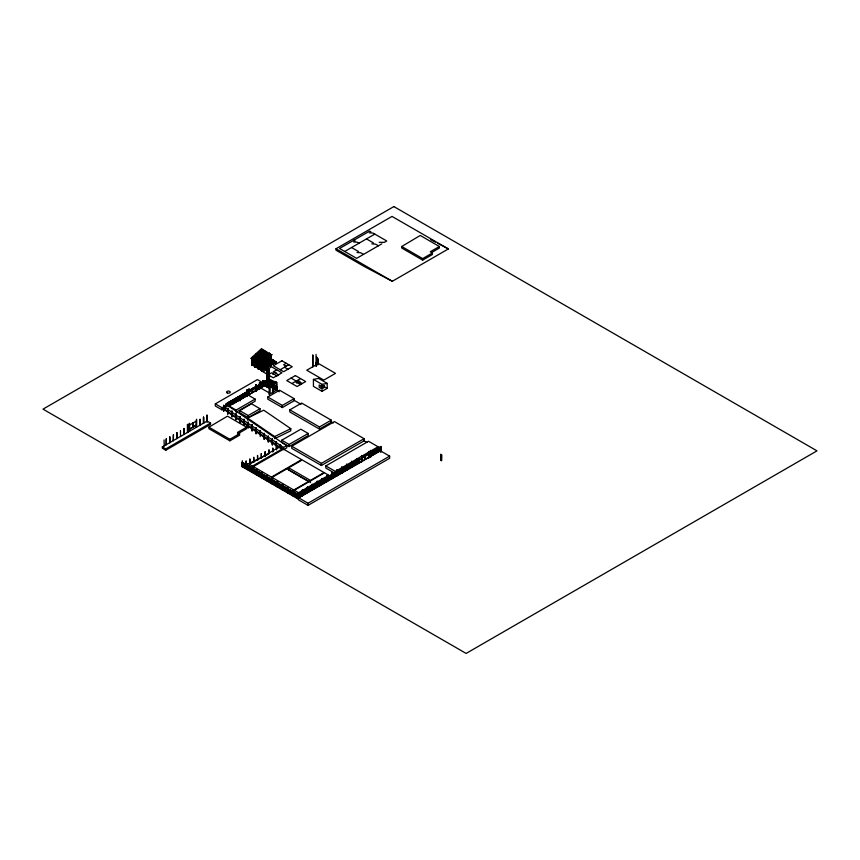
<?xml version="1.0" encoding="UTF-8"?>
<svg xmlns="http://www.w3.org/2000/svg" width="860" height="860" viewBox="0 0 860 860"><rect width="100%" height="100%" fill="white"/><g stroke="black" fill="none" stroke-linecap="round" stroke-linejoin="round"><path stroke-width="1.29" d="M259.613 368.456L264.848 365.833M264.138 367.489L260.698 369.08M261.784 370.004L270.921 364.446M262.053 369.467L266.192 361.963M266.106 361.92L262.569 369.381M260.505 353.471L255.334 362.017L260.763 353.514M250.744 358.512L261.601 348.59M251.905 359.383L262.601 349.171M252.819 359.91L263.515 349.697M253.732 360.243L264.6 350.321M254.732 360.813L265.514 350.848M255.732 361.394L266.6 351.482L255.807 361.63M256.893 362.264L267.664 352.299M257.892 362.834L268.664 352.869M258.731 363.124L269.589 353.202L258.892 363.414M258.806 363.361L269.589 353.202M270.502 353.729L259.806 363.941M260.731 364.274L271.846 354.513L261.15 364.715L271.835 354.707M257.462 367.22L261.375 363.909M257.796 367.403L261.709 364.102M335.981 248.766L392.02 216.408L448.361 248.927L392.321 281.285L364.145 266.439L335.981 250.174L335.981 248.766L392.321 281.285M344.709 251.475L374.81 234.092M381.818 243.821L356.642 258.355L339.539 248.486L369.639 231.114L370.929 231.856M439.374 246.508L430.29 251.754L432.397 252.98L432.397 254.506L422.668 260.118L401.727 248.035L401.727 246.508L420.26 235.468L439.374 246.508L439.374 248.046L431.419 252.636M260.505 352.869L260.763 349.644L271.094 355.707L260.505 349.891L260.849 352.675L251.636 357.986L251.636 365.242L252.679 365.242L252.679 364.554M256.42 353.793L256.162 355.384L256.334 353.643L266.664 359.706M261.849 350.364L261.762 353.202M401.727 246.508L422.668 258.591L432.397 252.98M262.59 351.095L262.762 353.772M257.161 354.513L257.409 360.523M251.808 357.986L260.87 352.879L260.956 359.19M260.956 352.933L251.636 358.383L261.967 364.446M261.021 353.17L251.636 358.491L251.808 364.253M251.808 358.588L261.021 353.267M258.419 354.943L258.419 356.384M252.292 358.77L257.548 367.263M257.419 355.803L257.333 354.32L257.667 360.673M252.528 358.986L262.139 353.621M262.053 353.868L252.872 359.491M264.848 352.095L264.762 354.933M252.528 359.383L262.053 353.567M252.786 359.534L254.474 358.168M263.397 356.051L261.795 354.825M262.375 354.449L262.633 355.309M254.27 359.415L263.353 354.32L260.591 349.934M254.463 359.824L254.119 365.285L262.106 360.856M263.504 354.503L263.848 351.514L263.59 354.546L261.064 350.106L263.74 354.535M263.74 354.933L263.654 356.19M266.847 353.245L266.589 356.276M264.31 354.868L255.355 360.34M260.408 357.534L260.15 356.244M261.816 356.728L264.418 355.331M262.074 356.879L264.332 355.47L264.482 368.37M253.119 359.34L253.259 365.091L267.847 356.707L267.847 353.825L267.567 357.05L258.527 362.167M265.396 355.492L256.441 360.662L265.31 355.449L265.418 358.588M256.355 360.91L265.848 355.556L265.848 352.675L265.589 355.707M276.049 362.135L261.451 370.219L261.451 370.918L262.483 370.918L262.483 370.219L251.636 363.952L261.021 358.738L260.677 353.073M251.808 363.952L261.042 358.674M265.288 356.33L265.89 355.975M268.75 354.352L268.492 357.384M260.956 358.899L251.636 364.404L266.761 356.083M268.836 354.406L268.653 357.674L259.613 362.791M266.396 356.072L251.636 364.554L262.483 370.918M251.636 365.242L261.881 359.233M266.589 356.577L266.654 367.113L266.654 361.748L262.698 359.458L262.698 365.221L264.998 366.543M252.625 364.715L261.58 359.544L261.623 353.707M253.109 364.704L262.139 359.577M269.578 355.126L269.836 357.857L255.044 366.36L257.387 365.457M253.195 364.973L267.481 356.696M270.115 355.438L267.438 356.771M267.675 357.201L267.589 366.575M267.901 356.943L270.577 355.599M267.761 357.255L267.503 359.587M265.063 359.082L265.407 360.415M270.75 355.803L271.094 365.242M268.75 357.233L254.119 365.5M254.27 365.672L268.836 357.287M268.836 357.878L268.75 359.824M255.302 366.36L269.739 357.996M258.559 364.78L269.739 358.298M264.815 361.318L263.525 361.469M267.761 359.641L267.965 367.747L268.094 366.833M255.431 367.435L255.947 366.435L255.947 367.134L254.915 367.134L255.431 366.833M258.591 365.285L260.924 364.049M258.591 365.586L261.483 363.844M261.784 363.748L270.835 358.437M258.677 365.629L261.601 363.952M261.87 363.791L271.007 358.534M261.623 364.156L271.094 358.588L260.763 352.621M261.709 364.307L271.094 358.986L261.881 364.404M257.086 367.102L251.915 358.545M257.462 367.317L264.246 363.382L257.376 367.166L257.376 361.802M264.246 363.673L257.527 367.478L257.462 361.845M267.761 361.63L267.847 362.673M258.269 367.381L264.729 363.651M264.729 363.758L258.269 367.478L258.269 361.92M258.527 367.629L264.988 363.801M267.137 362.565L267.051 357.244M264.127 364.597L258.462 367.79L258.355 361.963M258.312 368.101L264.665 364.511L262.579 363.382M267.18 362.985L272.771 360.254M258.828 368.252L264.762 364.629M272.771 359.953L267.438 363.285M267.331 363.447L270.835 361.318M267.503 363.447L270.75 361.673M272.469 360.673L272.986 360.372L272.986 361.071M258.183 368.327L258.183 369.026L258.699 368.725M261.064 366.672L261.064 367.37L262.096 367.37M263.891 365.812L264.697 365.263M267.589 363.597L270.75 361.77M268.75 363.2L268.406 360.437M264.729 365.715L259.548 368.639M258.183 369.026L259.215 369.026L259.215 368.327M260.623 369.048L264.052 367.145M260.623 369.338L264.138 367.198M270.75 363.361L267.761 365.586M266.406 366.123L270.405 363.758M267.675 365.629L270.663 363.801M261.709 369.972L271.094 364.554M261.709 353.761L261.709 370.219L276.221 361.942L260.505 352.772M261.451 370.918L271.351 365.102L260.419 358.781L260.419 354.761M276.264 362.264L275.748 363.253L275.232 362.963L276.264 362.264L261.655 353.933M265.353 369.252L264.321 368.564L264.837 369.553L265.353 368.564L254.893 362.522M270.577 366.242L270.061 365.242L270.577 366.242L271.351 365.102M267.008 380.743L267.18 368.617L267.288 380.797M267.718 368.306L267.804 380.281L267.804 368.349M268.395 379.948L268.653 369.467M269.599 376.702L269.212 380.238L269.341 369.477L269.341 376.852M225.449 407.919L222.041 409.887L215.322 406.006L215.322 403.877L257.376 379.593L262.977 382.829M286.208 363.264L283.628 364.758L286.208 366.242M269.309 374.143L271.609 372.81L276.769 375.798M276.769 369.832L273.329 371.821L278.489 374.799M280.188 369.725L288.799 364.758M247.003 396.481L247.132 389.773L247.132 395.45M248.862 395.406L248.981 388.698L248.981 395.482M255.871 391.354L256.011 384.646L256.151 391.354M264.955 381.249L271.212 385.237C277.232 379.271 270.717 405.554 273.093 384.323L262.999 380.604L277.027 388.623L266.697 382.367M263.106 380.668L263.203 386.172M187.437 424.485L187.577 432.526L187.716 424.485M189.297 423.421L189.426 431.451L189.426 423.496M196.596 419.368L196.456 427.398L196.456 419.443M248.992 390.375L255.968 386.452M247.132 391.966L226.438 403.877L266.277 380.614L255.947 386.871M223.707 405.286L223.707 411.36L223.815 405.339M247.132 391.665L226.438 403.577M266.697 380.378L277.027 386.635L266.664 380.399M164.056 439.976L164.26 445.942M169.807 442.739L169.807 436.654L169.915 442.685M176.794 432.623L176.902 438.643L177.01 432.623M180.546 436.536L180.45 430.516M183.889 428.527L183.889 434.493M203.444 417.24L203.551 423.26L203.648 417.24M206.991 415.187L207.196 421.153M225.814 404.189L225.911 406.511M266.75 380.55L277.027 387.14L266.697 381.173M173.354 434.73L173.247 440.632M200.004 419.347L200.004 425.313L200.1 419.282M247.132 392.16L226.47 404.394L247.132 392.461M266.697 380.873L277.027 386.839M266.923 380.69L267.18 368.617M267.718 380.227L267.976 368.155M255.947 387.075L266.277 381.109L255.947 387.365M247.132 392.665L226.47 404.888L247.132 392.956M266.697 381.367L271.287 384.022M255.947 387.57L266.277 381.603L255.947 387.871M266.697 381.668L271.287 384.323M312.803 355.105L312.803 367.026L312.836 355.083M215.322 403.877L222.041 407.758L225.449 405.791M247.132 393.461L226.438 405.361L266.277 382.098L255.947 388.365M266.697 381.872L277.027 388.129L266.697 382.162M268.471 381.141L268.471 368.736M227.588 405.2L247.132 394.149M255.947 388.559L266.277 382.592L255.904 389.042L266.277 383.388L255.947 389.354M266.697 382.861L277.027 388.827L266.664 383.184L277.027 389.623L266.697 383.657M316.039 354.438L316.061 366.381M227.588 405.694L247.132 394.45M227.588 405.898L247.132 394.654M266.697 383.356L277.027 389.322M228.728 405.533L247.132 394.944M255.947 389.558L266.277 383.592L255.947 389.86M228.728 405.726L247.1 395.127M266.697 383.861L277.027 390.117L266.697 384.151M229.781 405.554L266.406 384.431L279.274 391.752M187.62 430.14L196.413 425.13L187.716 430.237M231.834 404.565L266.654 384.474M227.76 414.058L227.964 408.091L227.857 414.112M316.663 357.158L316.663 365.274L316.802 357.244M162.325 446.942L207.099 421.088L210.539 423.077L210.539 424.388L165.776 450.242L162.325 448.253L162.325 446.942L165.776 448.931L210.539 423.077M166.163 444.727L166.26 438.707L166.26 444.674M317.179 358.244L317.275 364.145M276.737 390.289L276.64 382.281L276.64 390.354M266.654 385.377L266.654 378.497L276.533 382.334M271.405 387.333L271.405 381.367L271.609 387.333M236.081 410.091L255.13 399.083L255.13 401.212L236.081 412.219L236.081 410.091L228.728 405.845L247.787 394.847L255.13 399.083M276.995 387.355L273.544 385.366M246.573 427.205L237.478 432.451L239.596 433.666L239.596 435.203L229.867 440.815L208.926 428.731L208.926 427.194L227.448 416.165L246.573 427.205L246.573 428.731L237.478 433.988M317.996 364.64L317.963 358.652L317.963 364.618M239.714 410.618L251.496 403.813L260.01 408.726L260.01 410.854L248.218 417.659L239.714 412.746L239.714 410.618L248.218 415.531L260.01 408.726M260.558 387.892L270.545 393.654L276.393 390.193L266.406 384.506M235.833 413.703L235.833 419.669M232.006 416.863L231.899 410.833L231.899 416.799M267.793 397.03L279.586 390.225L294.131 398.631L294.131 400.749L282.349 407.565L267.793 399.158L267.793 397.03L282.349 405.436L294.131 398.631M291.916 383.549L295.356 381.56L300.527 384.538M300.527 378.572L297.076 380.561L302.247 383.549M239.983 416.562L240.09 422.475M243.917 419.315L243.917 425.27M248.067 422.056L248.067 428.14L248.164 422.11M252.001 424.915L252.001 430.881L252.206 424.915M208.926 427.194L229.867 439.288L239.596 433.666M256.043 433.687L256.14 427.667L256.14 433.752M289.831 409.854L301.623 403.05L331.25 420.153L331.25 422.281L319.458 429.086L289.831 411.983L289.831 409.854L319.458 426.958L331.25 420.153M322.038 391.332L327.198 388.354L327.198 383.388L318.587 378.411L313.427 379.41L313.427 386.366L322.038 391.332L322.038 384.377L313.427 379.41M260.29 430.527L260.182 436.558M268.169 436.138L268.266 442.158L268.374 436.138M264.127 439.299L264.224 433.268L264.224 439.352M272.308 438.998L272.308 444.846M297.538 492.587L297.538 498.671L242.165 466.7L242.369 460.734M276.479 448.759L276.35 441.803M242.165 462.583L297.635 494.726L242.165 462.777M242.133 463.099L297.635 495.027M246.035 465.712L246.132 460.874L246.132 465.765M281.768 440.202L300.828 429.204L308.181 433.451L308.181 435.579L289.121 446.577L281.768 442.33L281.768 440.202L289.121 444.448L308.181 433.451M242.133 463.303L297.635 495.231M242.133 463.594L297.635 495.725M249.83 459.111L249.83 463.884M242.165 463.776L283.553 487.588M253.743 462.121L253.743 457.23L253.85 462.067M242.133 464.088L297.635 496.026M242.133 464.292L297.635 496.22M242.133 464.787L262.859 476.676M261.257 453.65L261.257 458.423M242.133 465.088L297.635 497.22L242.165 465.271M268.976 449.952L269.062 453.596L269.072 450.017M242.133 465.582L297.635 497.51M242.133 465.787L297.635 497.714M242.165 466.066L283.488 489.921L283.553 486.104M272.781 448.253L272.878 451.769M276.587 446.426L276.587 449.898M242.165 466.7L268.385 454.209M247.4 463.637L247.293 469.657L247.293 463.69M280.296 448.125L280.489 444.555L280.392 448.189M249.378 466.464L249.378 464.335L279.597 446.899L282.682 448.673L252.464 466.12L252.313 472.559L252.313 466.593M253.334 466.625L283.553 449.178L301.666 459.638L271.448 477.085L253.334 466.625L253.334 468.754M291.766 446.243L334.465 421.594L364.113 438.707L364.113 440.836L321.414 465.486L291.766 448.372L291.766 446.243L321.414 463.357L364.113 438.707M257.441 469.442L257.344 475.462L257.344 469.495M262.472 478.3L262.257 472.333L262.364 478.364M262.794 475.526L297.635 495.521M267.288 481.202L267.385 475.3M272.018 477.408L286.896 468.829L308.708 481.417L293.83 490.006L272.018 477.408L272.018 479.536M288.637 467.818L302.236 459.971L324.048 472.559L310.449 480.417L288.637 467.818L288.637 469.947L309.299 481.879M272.308 484.105L272.416 478.203M282.36 489.91L282.467 483.997M277.339 487.007L277.436 480.976L277.436 487.061M283.488 486.438L297.635 494.532M283.488 488.921L297.635 497.015M287.487 492.866L287.487 486.781L287.595 492.812M378.077 446.77L335.379 471.42L335.379 473.548L325.822 468.034L325.822 465.905L368.521 441.255L378.077 446.77L378.077 448.898M292.507 489.684L292.507 495.768L292.615 489.748M294.281 492.393L294.281 490.264L324.5 472.817L328.724 475.257L328.724 477.386M293.851 492.382L293.83 490.006M302.365 495.768L302.462 489.748L302.462 495.704M307.375 486.9L307.375 492.984L307.482 486.964M312.202 484.115L312.298 490.146M317.222 481.224L317.329 487.244L317.329 481.277M327.069 475.655L327.069 481.503M331.885 472.753L331.992 478.784L332.089 472.753M337.012 469.915L336.905 475.816M341.732 467.066L341.936 473.032M346.644 464.228L346.752 470.259L346.86 464.228M351.568 461.39L351.772 467.356M361.544 455.596L361.544 462.218M368.564 451.532L368.564 458.165M370.423 457.09L370.552 450.393L370.552 457.176M356.599 458.606L356.696 464.507L356.696 458.552M370.552 450.543L370.692 457.09M294.281 490.264L298.506 492.705L328.724 475.257M297.538 494.253L359.587 458.509L297.538 494.747L359.587 459.304L297.538 495.048M361.856 457.294L370.51 452.231L361.727 457.273L361.727 461.25M297.538 494.554L328.595 476.698M370.585 452.478L380.915 446.512L380.786 452.478M370.585 452.779L380.883 446.791M370.585 452.973L380.883 446.985M297.538 495.252L359.587 459.498L297.571 495.768M297.538 495.543L380.883 447.286M370.585 453.467L380.883 447.49M328.595 477.891L359.587 460.003L297.538 496.048M370.585 453.768L380.883 447.781M370.585 453.972L380.883 447.985M297.538 496.241L359.587 460.498L297.538 496.542M297.538 496.736L359.587 460.992L297.538 497.241M370.585 454.768L380.883 448.78M370.585 454.962L380.883 448.974M297.571 497.252L359.587 461.487L297.538 497.531M370.585 455.262L380.883 449.275M370.585 455.456L380.883 449.479M297.538 497.736L359.587 461.992L297.571 498.048L328.595 480.181L328.595 476.397M370.585 455.757L380.883 449.769M370.423 456.155L368.832 457.176M370.585 455.95L380.883 449.973M380.077 450.629L389.634 456.144L389.634 458.272L308.063 505.368L298.506 499.853L298.506 497.725L380.883 450.274M297.431 498.606L380.883 450.543M298.506 497.725L308.063 503.24L389.634 456.144M440.782 454.392L440.782 460.358M224.095 406.898L227.416 405.275L286.745 445.813L286.745 447.942L283.424 449.565L224.095 409.027L224.095 406.898L283.424 447.437L283.424 449.565M247.572 418.078L263.73 410.188L290.787 428.678L290.787 430.806L274.63 438.697L274.63 436.568L247.572 418.078L247.572 420.196M274.63 436.568L290.787 428.678M283.424 447.437L286.745 445.813M268.503 379.572L270.707 380.034L274.759 383.184L276.63 382.281M261.311 383.356L267.567 387.333C273.157 381.356 267.729 407.64 269.438 386.43L259.451 382.657L259.462 389.419M322.038 384.377L327.198 383.388M277.135 375.583L278.522 375.476M379.217 242.326L384.398 242.326L386.742 240.983L373.057 233.081L369.262 232.813M371.853 243.896L375.487 244.122L378.4 245.799M356.954 252.496L360.587 252.722L363.49 254.399M353.471 241.929L357.265 242.208L359.018 243.208M274.275 372.369L276.157 372.541M298.033 381.109L299.914 381.281M430.752 239.65L435.45 242.122M437.794 243.358L448.361 248.927M366.467 238.908L373.476 242.961M353.847 240.23L355.137 240.972M351.557 247.519L358.577 251.561M260.505 349.784L270.835 355.75M322.898 385.871L327.198 388.354M260.677 352.772L271.094 358.685M261.827 353.729L275.963 361.995M260.763 353.417L260.505 358.835M261.451 353.911L270.835 359.329M271.018 359.544L275.522 362.339M284.488 367.241L287.939 369.23M265.192 356.276L267.578 357.652M270.663 359.426L270.405 361.275L273.878 363.189L270.352 361.254M270.932 359.587L275.619 362.286M260.043 353.632L254.872 362.189L257.28 363.543M264.934 356.427L267.234 357.749M270.674 359.738L276.264 362.963M261.709 354.771L263.654 355.9M264.848 356.481L267.234 357.846M270.588 359.792L275.264 362.49M261.537 354.868L263.568 355.943M270.33 359.942L274.834 362.737M270.244 359.996L274.921 362.694M269.986 360.136L274.576 362.791M271.04 360.856L274.49 362.941M270.696 361.05L274.232 363.092M270.491 361.125L274.232 362.995M270.008 361.458L273.534 363.393M270.008 361.555L273.448 363.543M256.076 353.793L266.406 359.76M269.664 361.651L273.19 363.587M256.076 353.89L266.406 359.856M269.492 361.802L273.104 363.64M263.568 358.545L272.846 363.791M263.568 358.642L272.76 363.941M256.334 355.18L266.664 361.146L266.664 359.609M267.471 361.587L272.147 364.188M266.664 361.243L256.334 355.277L256.334 353.643M267.213 361.738L272.061 364.339M256.076 355.331L266.406 361.394M267.127 361.791L271.803 364.489M256.495 355.986L256.441 366.93M266.869 361.942L271.459 364.694L262.612 359.512M260.677 358.738L271.115 364.79M260.677 359.029L264.428 361.092M269.75 364.436L269.75 365.328L269.406 364.328M264.342 361.34L260.763 359.286M270.577 365.102L270.405 361.673M261.87 360.233L261.784 365.65M265.568 362.372L265.568 367.747M267.331 363.35L267.675 366.532M270.835 365.392L270.577 358.986M255.151 356.459L255.302 366.51M271.351 365.79L270.835 355.556L270.577 358.588M268.406 364.909L268.492 365.758M291.056 378.077L301.387 384.044M264.224 362.856L264.396 368.413M260.698 360.91L260.44 366.134M258.752 360.05L258.409 354.578L258.666 360.093M262.16 362.2L262.074 356.782M253.453 357.438L253.711 358.598L253.539 357.384M262.666 363.038L264.751 364.242L262.579 363.081M258.14 360.523L261.644 362.673M258.022 360.716L259.613 361.544M260.257 362.038L261.945 362.974L260.902 362.974L260.978 368.94M267.847 366.349L268.481 366.758M258.022 360.867L261.171 362.974M262.429 363.404L264.439 364.565M252.528 357.975L252.786 363.49L252.7 358.168M261.171 362.823L264.654 364.984L258.699 368.628L258.699 369.327M267.449 366.758L268.481 367.446M251.808 358.287L262.053 363.909L262.225 370.37L251.636 364.253M251.636 357.986L262.311 364.253L262.311 369.617M251.636 358.287L262.225 364.307M264.149 365.661L259.548 368.413L259.419 361.157M262.612 364.877L264.998 366.446M258.365 364.274L264.869 367.929L264.837 369.553M255.001 362.554L257.43 363.93M258.441 364.436L260.677 365.812M261.462 366.36L264.966 368.789L254.635 362.823M260.784 366.231C262.139 348.493 257.054 377.712 263.87 367.349M254.506 362.898L255.538 363.587M254.506 363.587L255.022 363.887L255.001 362.329M261.064 367.37L261.58 367.671L261.58 366.973M263.397 363.629L263.31 369.048L263.063 357.932L263.149 359.415M259.613 366.908L259.333 361.103M263.31 369.048L263.138 363.479M251.98 363.651L252.238 358.437M251.894 363.705L262.225 369.768M251.636 363.855L262.053 369.864M267.127 374.207L262.999 371.821L271.609 366.854L281.94 372.81L273.329 377.787L269.191 375.401M276.63 384.269L266.654 378.497L266.75 385.323M273.544 385.667L277.027 387.333M380.883 448.479L370.585 454.263M266.277 382.894L255.947 388.86M294.185 400.362L301.065 404.34M266.234 384.366L255.947 390.053M269.438 388.419L259.559 382.592L259.559 389.472M252.378 388.483L252.378 392.461M365.113 459.294L365.306 455.305M247.1 393.633L226.438 405.866M361.77 461.229L361.673 455.51M349.257 464.475L349.257 465.271M232.909 400.094L232.909 403.662L233.017 400.029M225.922 404.125L225.718 407.704M325.822 465.905L335.379 471.42M240.09 416.509L239.983 422.529M336.808 475.881L336.905 469.85M276.35 441.685L276.35 447.651M272.878 448.189L272.781 451.833M326.961 481.557L327.069 475.537M322.145 484.459L322.145 478.375L322.253 484.406M318.232 482.342L318.232 483.137M318.2 484.814L318.232 485.631M196.327 421.045L187.62 426.162L189.383 425.248M196.274 421.131L196.402 425.173M192.823 423.12L192.876 427.119M189.565 423.421L189.426 431.451M192.823 427.097L192.93 423.055M249.378 464.335L252.464 466.12M267.492 475.236L267.492 481.202M272.512 478.138L272.416 484.169M282.564 483.943L282.467 489.963M297.635 496.521L242.165 464.572L297.635 496.714M297.635 498.015L262.859 477.966L262.859 474.193L242.133 462.304L298.506 494.833L298.506 492.705M173.462 434.665L173.354 440.696M330.992 421.637L333.315 422.98M363.479 440.46L366.962 442.481M223.707 409.263L279.199 447.77M296.302 382.109L296.775 383.098M272.555 373.358L273.018 374.347M440.879 454.338L440.879 460.423M422.668 258.591L422.668 260.118M380.883 446.49L380.883 451.349M375.723 448.662L375.723 453.532M368.704 451.457L368.704 458.24M365.296 455.305L365.253 459.369M351.675 461.325L351.675 467.41M341.829 467.012L341.829 473.097M321.414 463.357L321.414 465.486M319.458 426.958L319.458 429.086M317.275 358.179L317.275 364.264M310.449 480.417L310.449 482.546M308.063 503.24L308.063 505.368M302.462 489.748L302.462 495.822M297.431 492.64L297.442 498.606M289.121 444.448L289.121 446.577M282.349 405.436L282.349 407.565M275.748 361.963L275.748 363.253M275.232 362.264L275.232 362.963M274.759 381.571L274.759 383.184M272.469 360.082L272.469 361.372M272.502 363.995L263.224 358.738L272.405 364.038M272.308 438.879L272.308 444.964M271.953 360.372L271.953 361.071M271.448 477.085L271.448 479.213M271.212 383.614L271.212 385.237M270.75 355.502L270.793 365.07M270.707 380.034L270.707 380.84M269.954 364.081L269.954 365.016M269.664 361.995L269.75 354.933L269.492 357.964M269.75 362.877L269.739 364.264M269.492 359.813L269.406 361.845M269.341 369.477L269.341 380.023M268.664 365.059L268.664 365.952L268.492 364.855M267.965 367.747L267.998 366.123L267.836 366.833M267.761 353.772L267.761 356.653M267.675 360.587L267.675 363.146M267.567 385.721L267.567 387.333M267.137 357.094L267.245 366.478M267.159 382.087L267.159 382.894M266.88 356.943L266.88 362.512M266.482 356.416L266.761 353.202L266.847 356.126L257.441 361.243M266.406 367.059L266.406 359.555L266.149 361.146M266.149 361.641L266.149 367.209M265.762 352.621L265.762 355.502M265.503 358.631L265.503 355.954L265.245 361.469M265.03 358.405L265.03 361.092M264.858 358.212L264.772 362.286M264.418 358.007L264.418 360.695L255.205 365.909L255.237 356.406L255.549 365.812M264.074 355.331L264.138 368.273M263.988 355.47L263.977 365.855M263.762 351.471L263.762 354.352M263.74 357.62L263.697 364.253M263.568 356.244L263.568 354.836L263.31 355.997M263.654 357.566L263.654 360.254M263.547 364.479L263.547 365.414M263.504 384.194L263.504 385M263.321 357.781L263.407 359.265M263.106 380.55L263.106 386.237M262.87 359.663L262.784 365.167M262.322 357.201L262.407 358.695M261.902 356.674L261.902 362.049M261.967 363.855L261.967 371.208M261.612 366.048L261.569 366.672M261.365 353.858L261.505 359.512M261.429 363.124L261.494 362.361L258.226 360.469L258.279 361.017M261.354 453.596L261.354 458.487M261.322 356.62L261.322 358.061M260.763 349.547L260.763 359.082M260.064 356.201L260.064 357.642M259.752 359.469L259.494 353.954L259.494 359.319M259.806 362.898L259.892 368.316M259.763 368.768L259.699 361.49M259.58 353.901L259.58 359.276M259.333 355.47L259.333 356.911M259.075 355.621L259.161 357.115M258.72 362.275L258.806 367.693M258.495 354.535L258.495 359.899M258.527 361.866L258.57 368.402M258.075 355.04L258.075 356.481M257.667 355.309L257.581 360.727M257.635 361.651L257.721 367.069M257.656 460.25L257.548 455.413L257.548 460.304M256.011 384.646L256.011 391.429M255.044 366.22L254.915 367.134M254.732 362.372L254.474 356.857L254.463 365.188M254.56 356.803L254.56 362.469M254.205 359.964L254.345 365.715M253.291 359.147L253.377 364.565M253.033 359.297L253.033 364.661M252.614 357.921L252.7 363.543M252.431 388.387L252.517 392.525M252.152 358.287L252.152 363.952M252.152 364.253L252.152 365.543M252.109 424.862L252.109 430.946M251.915 358.05L251.894 364.554M249.938 459.057L249.938 463.948M248.218 415.531L248.218 417.659M247.132 389.773L247.132 396.557M244.025 419.25L244.025 425.334M243.649 397.46L243.445 393.891L243.552 397.524M240.101 400.706L240.004 395.869L240.004 400.76M236.457 401.62L236.457 397.922L236.35 401.555M235.941 413.638L235.941 419.723M229.867 439.288L229.867 440.815M229.47 405.651L229.254 402.071L229.265 405.651M229.362 402.018L229.362 405.716M222.041 407.758L222.041 409.887M207.099 415.133L207.099 422.4M203.551 417.175L203.551 423.26M187.577 424.41L187.577 432.526M183.997 428.463L183.997 434.547M165.776 448.931L165.776 450.242M393.88 206.572L43 409.145L466.12 653.428L817 450.855L393.88 206.572M263.138 354.191L254.27 359.706L263.138 354.191M269.836 362.931L269.492 363.92L269.836 362.931M281.908 360.781L273.297 365.747L283.628 371.713L292.239 366.736L281.908 360.781M316.437 362.146L316.383 366.156L316.437 362.146M295.356 375.594L286.745 380.561L297.076 386.527L305.687 381.56L295.356 375.594M318.415 363.49L306.74 370.23L323.822 380.088L335.497 373.348L318.415 363.49M323.994 385.463L322.79 386.151L322.79 388.344L323.994 387.645L323.994 385.463M265.159 451.769L265.063 456.606L265.063 451.833M441.588 454.822L441.535 460.831L441.599 454.822M321.188 386.097L319.189 384.947L319.189 387.333L321.188 388.483L321.188 386.097M227.266 392.945A1.827 1.053 0 0 0 230.211 392.278A1.827 1.053 0 0 0 227.739 391.139A1.827 1.053 0 0 0 227.266 392.945"/></g></svg>
